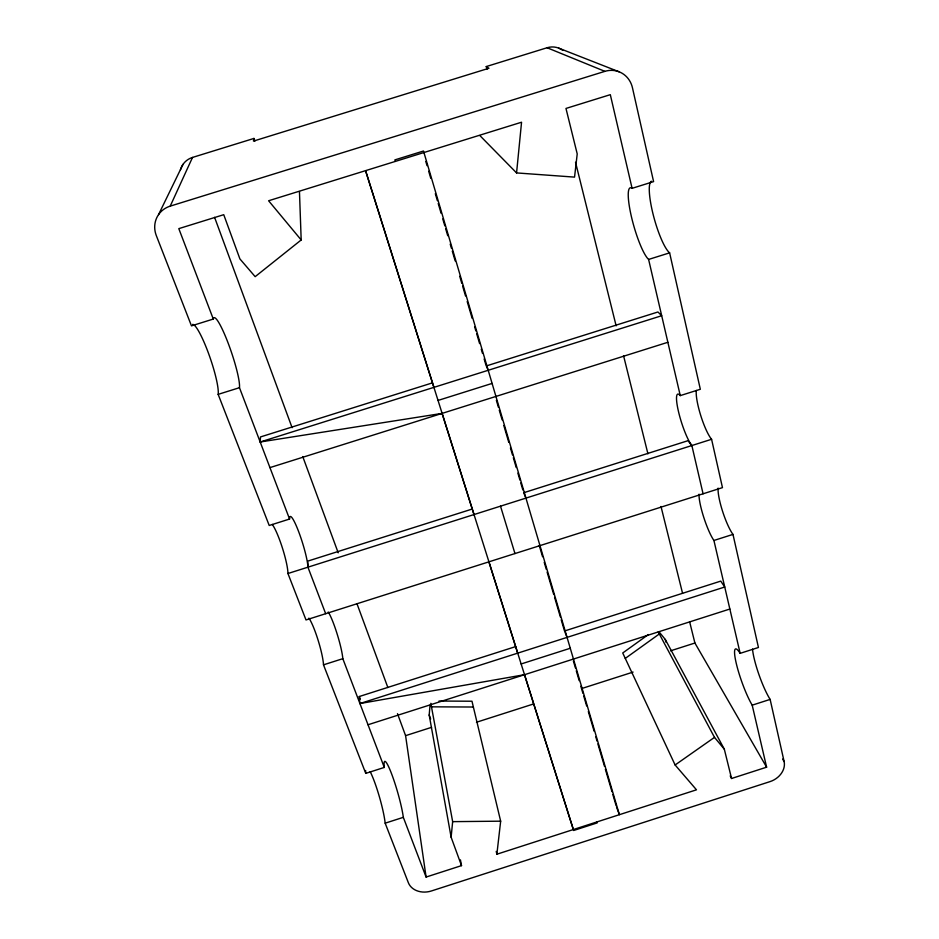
<?xml version="1.0" encoding="UTF-8"?>
<svg xmlns="http://www.w3.org/2000/svg" width="939" height="939" viewBox="0 0 939 939"><rect width="100%" height="100%" fill="white"/><g stroke="black" fill="none" stroke-linecap="round" stroke-linejoin="round"><path stroke-width="1.41" d="M442.116 413.383L260.173 441.999L260.49 436.94L432.468 382.866L433.912 387.361M328.216 612.005A27.278 3.486 73.1 0 1 337.124 633.931A27.278 3.486 73.1 0 1 342.817 658.685L384.297 767.433A32.712 3.791 73.9 0 1 391.54 773.701A32.712 3.791 73.9 0 1 403.324 817.341L426.095 877.061L461.507 865.629L451.119 837.212L429.193 714.978L430.039 705.201M451.119 837.212L452.657 821.648L430.837 703.334M703.076 493.797L691.855 445.544A27.935 4.988 72.4 0 1 678.439 411.376A27.935 4.988 72.4 0 1 680.259 395.612L648.614 259.434A37.713 7.031 74.1 0 1 631.419 216.709A37.713 7.031 74.1 0 1 632.088 188.328L610.315 94.675L565.971 108.443L577.215 153.914L574.551 177.119L516.567 172.917L521.556 122.223L268.601 200.758L301.184 239.961L255.162 276.665L239.903 258.918L223.74 214.691L178.809 228.635L213.294 319.049A37.983 5.27 71.2 0 1 228.036 342.817A37.983 5.27 71.2 0 1 239.468 387.69L289.564 519.044A28.123 3.733 72.5 0 1 298.59 531.486A28.123 3.733 72.5 0 1 307.922 567.179L325.669 613.707M648.356 634.564L622.733 652.981L675.118 764.98L696.48 789.816L496.872 854.22L500.663 821.179L471.977 701.222L439.006 701.046M180.464 169.759A20.059 18.886 40.7 0 1 192.507 157.435L253.953 138.432L253.448 141.108L488.926 68.254L486.261 66.563L547.085 47.748A19.954 18.663 -76.5 0 1 562.848 50.401M213.294 319.049L191.474 325.868L156.32 235.619A24.496 22.947 33 0 1 170.229 206.122L192.507 157.435M158.574 214.573L182.999 164.36M625.268 658.403L659.319 633.966M675.118 764.98L714.497 737.373L658.192 631.865M370.177 771.658A32.724 4.261 74 0 1 385.166 823.174L403.324 817.341M730.202 775.896L731.563 778.49L766.611 767.186L752.198 705.166L770.133 699.402A32.513 5.528 70.4 0 1 752.515 649.084M368.018 724.755L729.849 609.035M426.095 877.061L405.589 735.66L431.553 727.349M670.528 650.833L694.907 643.027L766.611 767.186M476.46 722.255L533.329 704.039M581.969 688.451L633.097 672.078M308.908 618.132A27.278 3.909 73.1 0 1 318.039 640.011A27.278 3.909 73.1 0 1 323.497 664.835L365.764 773.372L384.297 767.433M752.198 705.166A32.525 5.071 70.5 0 1 736.211 663.145A32.525 5.071 70.5 0 1 740.155 653.344L758.442 647.487L732.983 534.397A27.09 5.071 71.6 0 1 722.584 511.321A27.09 5.071 71.6 0 1 718.124 488.127M323.497 664.835L342.817 658.685M699.062 494.184A27.102 4.648 71.6 0 0 703.745 517.307A27.102 4.648 71.6 0 0 713.922 540.465L732.983 534.397M524.525 674.695L359.919 703.546L359.285 696.515L515.628 646.607L488.796 561.522M359.919 703.546L724.744 587.016L720.753 581.112L564.515 630.996L561.205 619.787M521.133 663.967L570.266 648.262M474.019 514.56L472.247 509.032L307.757 561.123L307.922 567.179M287.933 573.518L711.586 439.288L722.467 487.634L306.008 619.951L287.933 573.518A28.135 4.19 72.5 0 0 282.369 547.848A28.135 4.19 72.5 0 0 272.251 524.432M260.173 441.999L661.69 315.727L657.957 311.983L486.214 365.975L484.148 358.968M438.032 400.437L492.095 383.417M269.951 467.61L667.864 342.289M289.564 519.044L269.211 525.476L218.153 394.368A37.994 5.916 71.1 0 0 208.751 353.991A37.994 5.916 71.1 0 0 192.612 324.424M680.259 395.612L700.33 389.274L669.624 252.849A37.701 7.665 74.3 0 1 653.274 214.984A37.701 7.665 74.3 0 1 651.396 181.227M218.153 394.368L239.468 387.69M648.614 259.434L669.624 252.849M632.088 188.328L653.591 181.614L632.463 87.797A24.367 22.571 -69.3 0 0 604.904 71.352L547.085 47.748M170.229 206.122L604.904 71.352M452.657 821.648L500.663 821.179M431.482 706.832L473.362 707.02M558.705 48.124L619.036 71.775M479.841 135.545L516.567 172.917M714.497 737.373L724.321 749.205L731.563 778.49M659.143 631.935L665.281 639.447L724.321 749.205M691.855 445.544L687.994 440.696L523.669 492.74L525.946 498.104M782.61 759.041L784.112 761.529A18.522 14.778 -26.5 0 1 769.968 781.635L431.4 890.97A18.663 14.918 -12.5 0 1 408.383 882.777L385.166 823.174M486.719 367.043L488.21 370.283M565.032 632.276L567.062 637.381M359.285 696.515L360.283 699.156M616.571 807.188L619.4 814.688L423.489 151.015L394.885 159.888L395.354 161.414M214.585 217.332L292.099 427.691M302.745 456.565L338.204 552.801M356.961 603.671L387.866 687.548M397.49 713.663L405.589 735.66M429.193 714.978L430.637 719.051M253.953 138.432L254.88 141.108M515.628 646.607L517.718 653.145M573.353 829.548L524.596 675.012M365.576 170.652L573.647 830.487L597.134 822.916L596.84 821.965M365.647 170.968L432.468 382.866M441.917 412.855L472.247 509.032M500.51 506.168L514.971 553.564M425.801 161.473L427.045 165.675M428.7 171.274L430.766 178.281M435.32 193.692L437.386 200.688M438.22 203.493L441.107 213.294M442.762 218.904L444.84 225.9M445.661 228.705L447.727 235.712M450.215 244.117L451.459 248.319M452.281 251.112L455.18 260.925M459.734 276.324L461.8 283.332M462.634 286.137L465.521 295.938M467.188 301.536L472.153 318.344M474.629 326.749L475.873 330.951M476.695 333.756L479.594 343.557M481.249 349.167L482.493 353.369M496.367 400.307L498.433 407.303M499.255 410.108L502.154 419.909M503.809 425.508L508.774 442.316M510.429 447.926L512.494 454.922M513.328 457.727L516.227 467.528M517.882 473.127L519.948 480.134M520.769 482.939L522.847 489.935M539.256 545.489L542.566 556.71M544.221 562.308L546.298 569.327M547.12 572.121L553.752 594.551M554.585 597.357L560.372 616.982M573.365 660.95L575.443 667.981M576.276 670.798L579.187 680.634M580.842 686.268L582.919 693.299M583.753 696.104L586.664 705.952M588.33 711.574L594.141 731.258M595.807 736.88L597.051 741.106M597.885 743.911L604.528 766.412M605.362 769.229L612.005 791.718M612.838 794.535L616.16 805.779M486.261 66.563L486.989 69.298M665.281 639.447L665.997 642.217M575.525 162.236L616.137 325.821M623.555 355.693L647.933 453.842M660.997 506.473L682.547 593.248M689.613 621.688L694.907 643.027M713.922 540.465L740.155 653.344M496.226 851.391L496.872 854.22M770.133 699.402L784.112 761.529M460.439 859.889L461.507 865.629M299.459 191.544L301.184 239.961M711.586 439.288A27.924 5.434 72.4 0 1 700.729 415.484A27.924 5.434 72.4 0 1 696.327 390.46M365.764 773.372A32.724 4.261 74 0 1 365.623 770.496"/></g></svg>
